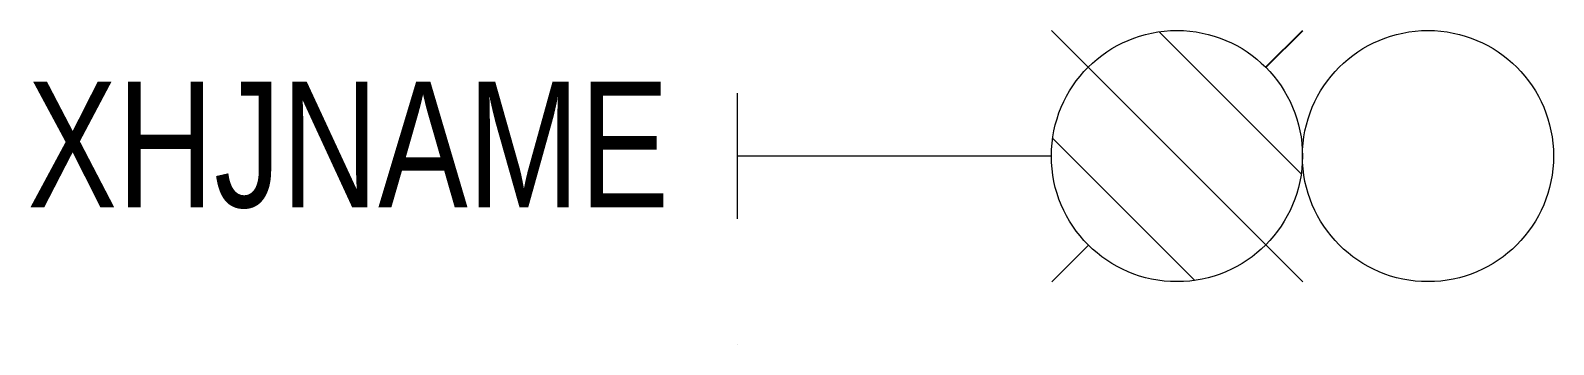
# Model space of a CAD drawing. Header units: inches. Extents: x -11.3 to 13, y 0 to 5.
import ezdxf
from ezdxf.enums import TextEntityAlignment as Align

# ---------------------------------------------------------------- set-up
doc = ezdxf.new("R2010")
doc.units = ezdxf.units.IN
doc.header["$MEASUREMENT"] = 0

msp = doc.modelspace()

# ---------------------------------------------------------------- linework, layer by layer
at = {"color": 2, "linetype": 'ByBlock', "ltscale": 3}
for p, q in [((5, 5), (9, 1)), ((5.005, 4.995), (9.005, 0.995)), ((6.717, 4.98), (8.98, 2.717)), ((8.414, 4.414), (9, 5)), ((8.419, 4.409), (9.005, 4.995)), ((5.02, 3.283), (7.283, 1.02)), ((5.005, 0.995), (5.591, 1.581))]:
    msp.add_line(p, q, dxfattribs=at)
at = {"color": 7, "linetype": 'ByBlock'}
msp.add_line((0, 2), (0, 4), dxfattribs=at)
at = {"color": 7, "linetype": 'ByBlock', "ltscale": 3}
msp.add_line((5, 3), (0, 3), dxfattribs=at)
at = {"color": 7}
msp.add_line((0, 0.001), (0, -0.001), dxfattribs=at)
at = {"color": 2, "linetype": 'ByBlock', "ltscale": 3}
msp.add_circle((7, 3), 2, dxfattribs=at)
at = {"color": 3, "linetype": 'ByBlock', "ltscale": 3}
msp.add_circle((11, 3), 2, dxfattribs=at)

# ---------------------------------------------------------------- texts
at = {"width": 0.8}
msp.add_attdef('XHJNAME', text='YX', height=2, dxfattribs=at).set_placement((-1.088, 2.185), align=Align.RIGHT)

doc.saveas('drawing.dxf')
